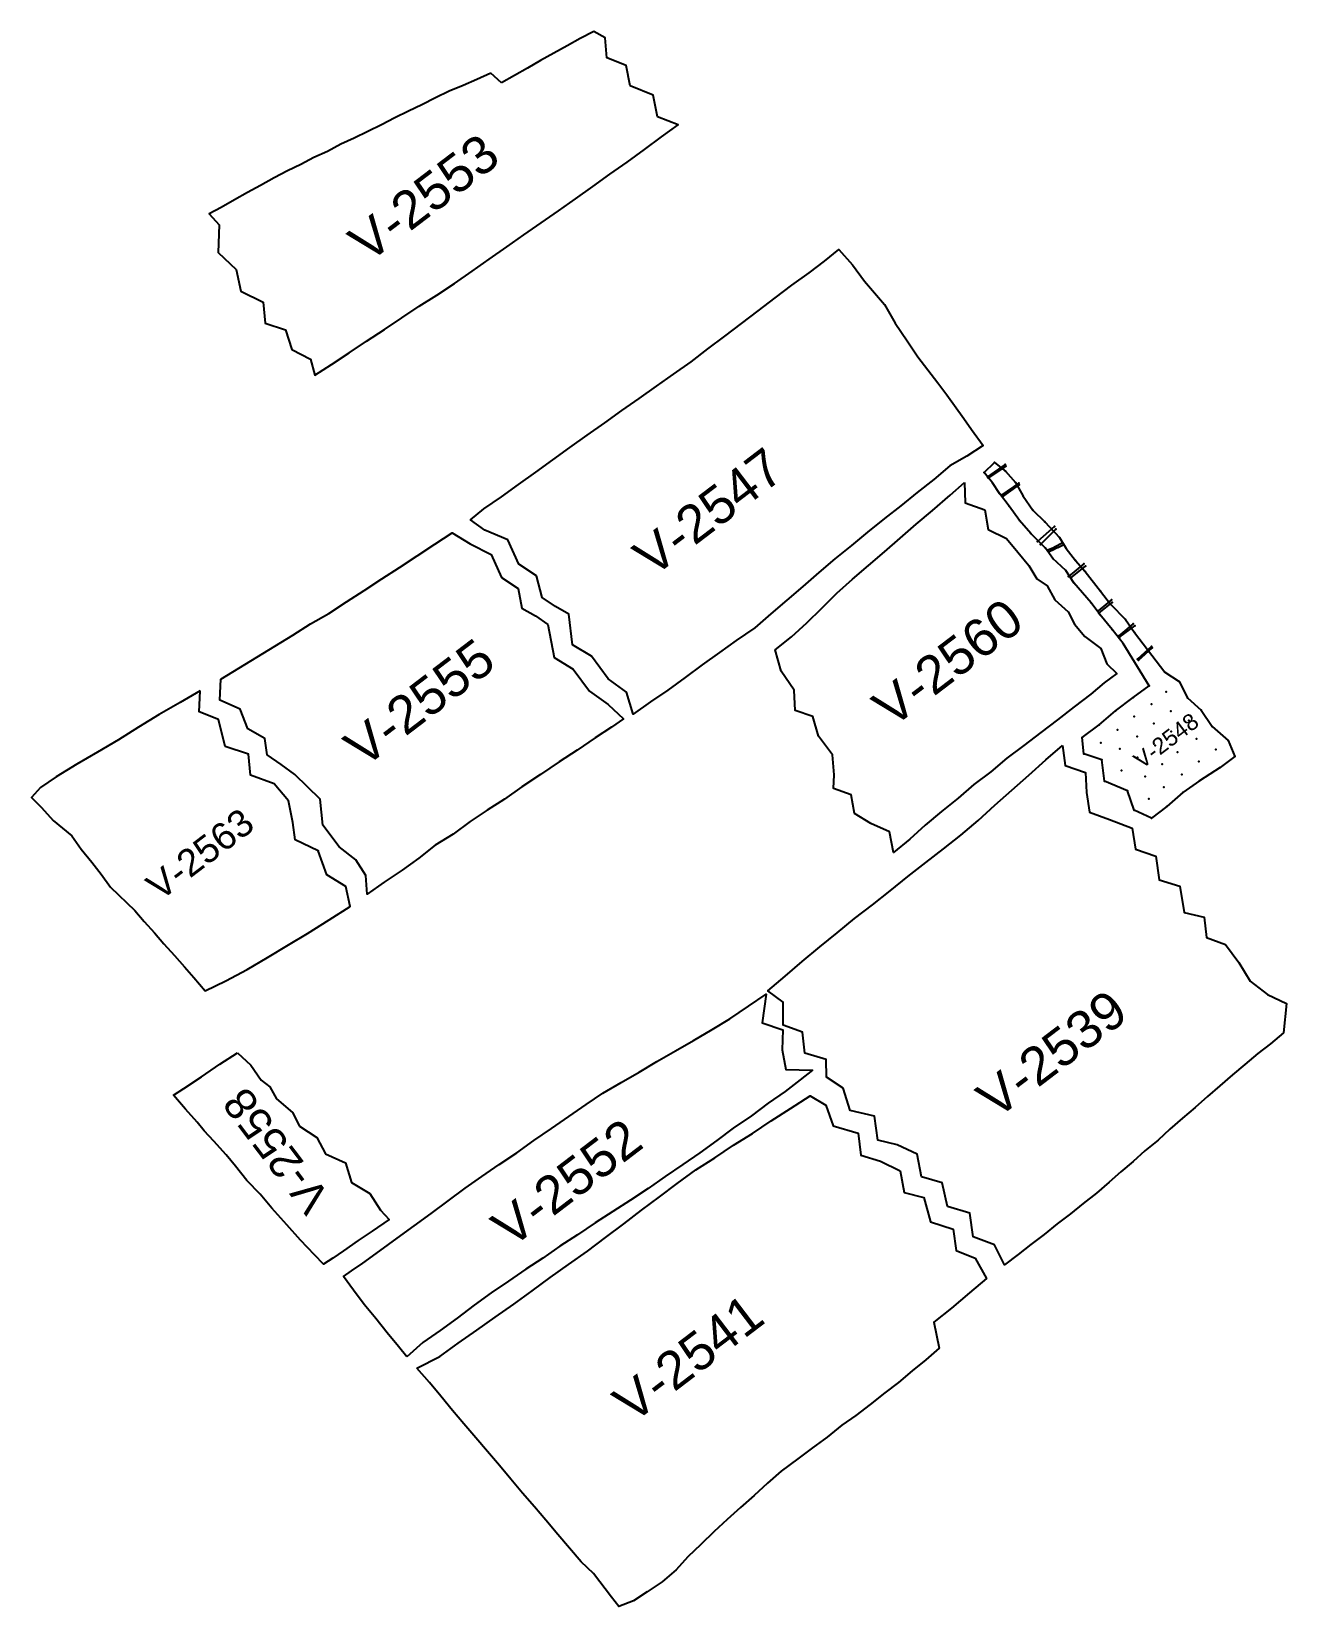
# Model space of a CAD drawing. Extents: x 1054177 to 1054592, y 1554065 to 1554586.
import ezdxf

# ---------------------------------------------------------------- set-up
doc = ezdxf.new("R2010")
doc.units = 0
for name, color, linetype in [('BL_261015', 1, 'Continuous'), ('CSV_261015', 5, 'Continuous'), ('CSV_261030', 6, 'Continuous'), ('TRAZAS', 3, 'Continuous'), ('Trazas_260817', 7, 'Continuous')]:
    doc.layers.add(name, color=color, linetype=linetype)
doc.styles.get("Standard").update_dxf_attribs({"font": 'arial.ttf'})

msp = doc.modelspace()

# ---------------------------------------------------------------- linework, layer by layer
for points in [[(1054328.61, 1554572.52), (1054324.02, 1554570.49), (1054319.44, 1554568.48), (1054314.88, 1554566.58), (1054310.29, 1554564.32), (1054305.78, 1554562.08), (1054301.31, 1554559.93), (1054296.87, 1554557.71), (1054292.38, 1554555.46), (1054287.93, 1554553.24), (1054283.42, 1554550.99), (1054278.98, 1554548.97), (1054274.55, 1554546.54), (1054269.99, 1554544.58), (1054265.66, 1554542.26), (1054261.28, 1554540.2), (1054256.82, 1554537.86), (1054252.4, 1554535.37), (1054247.99, 1554533.06), (1054243.73, 1554530.58), (1054239.32, 1554528.07), (1054235.34, 1554525.94), (1054238.66, 1554522.3), (1054238.28, 1554513.14), (1054244.31, 1554507.53), (1054245.88, 1554500.33), (1054253.27, 1554496.71), (1054253.9, 1554489.75), (1054260.67, 1554487.55), (1054262.74, 1554480.96), (1054268.96, 1554477.82), (1054270.38, 1554472.48), (1054275.88, 1554476.05), (1054281.71, 1554479.89), (1054287.47, 1554483.75), (1054293.44, 1554487.6), (1054299.11, 1554491.45), (1054304.86, 1554495.32), (1054310.73, 1554499.02), (1054316.58, 1554502.87), (1054322.43, 1554506.92), (1054328.11, 1554510.91), (1054333.89, 1554514.97), (1054339.51, 1554519.04), (1054345.29, 1554522.99), (1054351, 1554526.94), (1054356.68, 1554530.89), (1054362.37, 1554534.96), (1054368.04, 1554539.09), (1054373.74, 1554543.08), (1054379.48, 1554547.24), (1054385.13, 1554551.43), (1054390.67, 1554555.46), (1054383.86, 1554558.02), (1054382.38, 1554565.23), (1054374.82, 1554568.32), (1054373.45, 1554575.09), (1054367.05, 1554577.6), (1054366.55, 1554584.22), (1054362.74, 1554586.34), (1054358.24, 1554584.05), (1054353.9, 1554581.58), (1054349.5, 1554579.18), (1054345.03, 1554576.76), (1054340.83, 1554574.17), (1054336.5, 1554571.71), (1054332.15, 1554569.33)], [(1054332.15, 1554569.33), (1054328.61, 1554572.52)], [(1054300.78, 1554147.31), (1054298.01, 1554150.76), (1054294.33, 1554155.35), (1054290.58, 1554160.07), (1054286.73, 1554164.67), (1054283.18, 1554169.4), (1054279.8, 1554173.95), (1054282.49, 1554175.8), (1054286.24, 1554178.43), (1054291.88, 1554182.52), (1054297.59, 1554186.7), (1054303.23, 1554190.79), (1054308.86, 1554194.88), (1054314.5, 1554199.01), (1054320.14, 1554203.17), (1054325.67, 1554207.06), (1054331.44, 1554211.11), (1054337.2, 1554214.98), (1054342.86, 1554218.97), (1054348.74, 1554223.02), (1054354.43, 1554226.94), (1054360.19, 1554230.98), (1054365.76, 1554234.74), (1054371.76, 1554238.22), (1054377.76, 1554241.62), (1054383.66, 1554245.16), (1054389.75, 1554248.69), (1054395.81, 1554252.15), (1054401.91, 1554255.77), (1054407.79, 1554259.31), (1054413.92, 1554263.47), (1054419.82, 1554267.47), (1054418.51, 1554257.93), (1054425.31, 1554255.69), (1054425.16, 1554249.06), (1054425.16, 1554249.06), (1054426.31, 1554242.5), (1054435.21, 1554242.34), (1054431.06, 1554239.11), (1054426.15, 1554235.24), (1054420.48, 1554231.39), (1054414.98, 1554227.17), (1054408.95, 1554223.11), (1054403.47, 1554219.03), (1054397.88, 1554214.91), (1054392.23, 1554211.01), (1054386.37, 1554207.06), (1054380.7, 1554203.13), (1054374.93, 1554199.25), (1054369.06, 1554195.47), (1054363.18, 1554191.71), (1054357.32, 1554187.81), (1054351.52, 1554184.01), (1054345.85, 1554180.03), (1054340.2, 1554176.34), (1054334.5, 1554172.43), (1054328.75, 1554168.51), (1054323.1, 1554164.45), (1054317.46, 1554160.16), (1054311.8, 1554156.09), (1054306.13, 1554152.11), (1054300.78, 1554147.31)], [(1054371.03, 1554064.66), (1054368.65, 1554067.71)]]:
    msp.add_lwpolyline(points)
for points in [[(1054343.51, 1554440.37), (1054349.21, 1554444.43), (1054354.84, 1554448.54), (1054360.54, 1554452.68), (1054366.34, 1554456.72), (1054372.07, 1554460.79), (1054377.71, 1554464.76), (1054383.45, 1554468.85), (1054389.13, 1554472.87), (1054394.96, 1554476.91), (1054400.54, 1554481.21), (1054406.1, 1554485.4), (1054411.65, 1554489.64), (1054417.22, 1554493.84), (1054422.79, 1554498.11), (1054428.36, 1554502.29), (1054434.05, 1554506.39), (1054439.1, 1554510.32), (1054443.9, 1554514.16), (1054448.37, 1554509.03), (1054452.39, 1554503.59), (1054459.03, 1554495.9), (1054462.54, 1554489.69), (1054466.49, 1554483.9), (1054470.08, 1554478.59), (1054476.69, 1554469.92), (1054479.66, 1554466.01), (1054485.31, 1554458.1), (1054487.84, 1554454.53), (1054491.66, 1554449.24), (1054486.31, 1554445.67), (1054480.65, 1554442.44), (1054475.35, 1554437.98), (1054469.79, 1554433.65), (1054464.44, 1554429.23), (1054459, 1554424.99), (1054453.44, 1554420.53), (1054448.05, 1554416.12), (1054442.58, 1554411.72), (1054437.28, 1554407.1), (1054431.97, 1554402.53), (1054426.64, 1554398.03), (1054421.36, 1554393.48), (1054416.02, 1554388.8), (1054409.91, 1554384.62), (1054404.34, 1554380.61), (1054398.58, 1554376.51), (1054392.95, 1554372.37), (1054387.23, 1554368.21), (1054381.51, 1554364.26), (1054375.79, 1554360.27), (1054373.55, 1554367.53), (1054367.53, 1554371.92), (1054361.94, 1554379.39), (1054355.64, 1554383.15), (1054354.43, 1554393.29), (1054350.09, 1554395.91), (1054345.61, 1554398.81), (1054343.73, 1554406.04), (1054337.96, 1554409.88), (1054334.29, 1554418), (1054326.66, 1554421.15), (1054321.88, 1554424.59), (1054326.35, 1554428.19), (1054332.14, 1554432.19), (1054337.82, 1554436.26)], [(1054485.48, 1554436.93), (1054485.78, 1554430.27), (1054492.23, 1554427.9), (1054493.34, 1554421.38), (1054499.39, 1554418.37), (1054503.13, 1554413.93), (1054506.84, 1554409.41), (1054509.51, 1554405.05), (1054512.94, 1554402.77), (1054515.38, 1554398.09), (1054519.86, 1554394.17), (1054521.95, 1554389.99), (1054525.41, 1554385.99), (1054530.7, 1554381.95), (1054532.63, 1554376.94), (1054535.97, 1554373.7), (1054531.72, 1554370.56), (1054527.31, 1554366.9), (1054521.84, 1554362.68), (1054516.34, 1554358.37), (1054510.77, 1554354.15), (1054505.2, 1554349.79), (1054499.58, 1554345.64), (1054494.26, 1554341.16), (1054488.65, 1554336.95), (1054483.42, 1554332.38), (1054477.89, 1554328), (1054472.49, 1554323.41), (1054467.41, 1554318.84), (1054462, 1554314.39), (1054460.63, 1554321.3), (1054454.44, 1554324), (1054449.04, 1554327.3), (1054448.03, 1554333.54), (1054442.18, 1554335.57), (1054442.4, 1554340.14), (1054441.82, 1554346.75), (1054437.19, 1554352.98), (1054435.24, 1554359.4), (1054429.38, 1554361.41), (1054429.13, 1554368.17), (1054424.78, 1554374.42), (1054422.77, 1554381.56), (1054428.17, 1554385.81), (1054433.27, 1554390.46), (1054438.3, 1554395.38), (1054443.28, 1554400.28), (1054448.4, 1554404.9), (1054453.71, 1554409.44), (1054458.97, 1554413.95), (1054464.26, 1554418.55), (1054469.49, 1554423.16), (1054474.87, 1554427.66), (1054480.81, 1554432.79)], [(1054239.16, 1554371.76), (1054245.12, 1554375.41), (1054251.15, 1554379.05), (1054257.06, 1554382.71), (1054263.01, 1554386.42), (1054268.9, 1554390.13), (1054274.95, 1554393.62), (1054280.83, 1554397.39), (1054286.68, 1554401.2), (1054292.52, 1554405.03), (1054298.34, 1554408.81), (1054304.24, 1554412.72), (1054310.1, 1554416.48), (1054315.85, 1554420.23), (1054321.8, 1554416.62), (1054328.77, 1554413.09), (1054332.13, 1554405.49), (1054337.65, 1554401.8), (1054338.89, 1554395.37), (1054343.44, 1554392.83), (1054347.56, 1554389.92), (1054349.56, 1554379.04), (1054355.9, 1554375.1), (1054361.27, 1554367.86), (1054367.46, 1554363.39), (1054372.6, 1554358.64), (1054368.59, 1554355.92), (1054363.22, 1554352.37), (1054357.19, 1554348.35), (1054351.24, 1554344.41), (1054345.04, 1554340.27), (1054338.92, 1554336.17), (1054333.2, 1554332.04), (1054327.45, 1554328.46), (1054321.74, 1554324.65), (1054316.14, 1554320.5), (1054310.22, 1554316.82), (1054304.76, 1554312.52), (1054299.29, 1554308.59), (1054293.35, 1554304.61), (1054287.68, 1554300.63), (1054287.21, 1554306.77), (1054283.91, 1554312.02), (1054278.4, 1554316.25), (1054272.99, 1554323.48), (1054272.11, 1554332.08), (1054263.69, 1554340.22), (1054259.16, 1554343.6), (1054254.52, 1554346.74), (1054253.73, 1554352.11), (1054248.2, 1554355.31), (1054245.6, 1554361.91), (1054238.87, 1554364.82)], [(1054232.32, 1554367.95), (1054225.69, 1554364.04), (1054218.77, 1554360.06), (1054211.98, 1554355.94), (1054205.3, 1554351.75), (1054198.36, 1554347.64), (1054191.46, 1554343.65), (1054184.69, 1554339.43), (1054179.53, 1554335.92), (1054176.5, 1554332.63), (1054179.85, 1554329.27), (1054183.63, 1554324.98), (1054189.81, 1554319.91), (1054192.97, 1554315.56), (1054196.49, 1554311.24), (1054199.58, 1554307.22), (1054202.64, 1554302.96), (1054210.73, 1554295.2), (1054213.79, 1554291.53), (1054217.22, 1554287.74), (1054220.37, 1554284.14), (1054223.88, 1554280.32), (1054227.17, 1554276.57), (1054230.26, 1554272.98), (1054234.01, 1554268.6), (1054240.91, 1554271.91), (1054247.92, 1554275.65), (1054254.63, 1554279.66), (1054261.57, 1554283.85), (1054267.96, 1554287.53), (1054275.11, 1554292.12), (1054282.04, 1554296.52), (1054280.6, 1554303.15), (1054274.31, 1554307), (1054271.43, 1554314.96), (1054263.82, 1554318.63), (1054263.01, 1554324.36), (1054261.62, 1554331.52), (1054256.9, 1554337.16), (1054249.06, 1554339.98), (1054248.4, 1554347.01), (1054240.65, 1554349.53), (1054238.46, 1554358.49), (1054232.01, 1554360.94)], [(1054517.93, 1554349.88), (1054518.84, 1554343.24), (1054525.58, 1554340.86), (1054525.9, 1554334.25), (1054526.94, 1554327.78), (1054533.53, 1554325.32), (1054541.03, 1554322.5), (1054542.11, 1554315.47), (1054548.93, 1554313.21), (1054550.02, 1554305.32), (1054556.81, 1554303.28), (1054558.24, 1554294.57), (1054564.85, 1554292.99), (1054565.64, 1554286.25), (1054571.91, 1554283.88), (1054576.43, 1554277.99), (1054580.13, 1554271.84), (1054585.84, 1554267.36), (1054592.16, 1554264.43), (1054591.15, 1554254.69), (1054586.87, 1554251.07), (1054582.68, 1554247.79), (1054578.38, 1554244.21), (1054574.27, 1554240.71), (1054570.08, 1554237.11), (1054566.02, 1554233.59), (1054561.96, 1554229.97), (1054557.69, 1554226.42), (1054553.51, 1554222.73), (1054549.61, 1554219.11), (1054545.29, 1554215.6), (1054541.41, 1554212.08), (1054537.28, 1554208.59), (1054533.47, 1554205.22), (1054529.2, 1554201.61), (1054524.85, 1554198.14), (1054520.61, 1554194.76), (1054516.2, 1554191.37), (1054511.88, 1554187.9), (1054507.53, 1554184.59), (1054503.25, 1554181.29), (1054498.76, 1554177.78), (1054495.43, 1554184.44), (1054488.42, 1554187.13), (1054487.31, 1554194.95), (1054479.87, 1554197.19), (1054478.1, 1554205.03), (1054471.22, 1554206.95), (1054469.82, 1554214.45), (1054463.23, 1554217.61), (1054456.86, 1554219.17), (1054455.69, 1554227.07), (1054447.64, 1554228.96), (1054445.35, 1554236.33), (1054439.86, 1554239.97), (1054439.69, 1554245.88), (1054432.61, 1554247.93), (1054431.88, 1554254.93), (1054425.46, 1554257.22), (1054425.5, 1554264.8), (1054420.39, 1554268.56), (1054426.1, 1554273.39), (1054431.76, 1554278.34), (1054437.6, 1554283.15), (1054443.33, 1554287.84), (1054449.05, 1554292.51), (1054454.99, 1554297.1), (1054460.86, 1554301.7), (1054466.7, 1554306.4), (1054472.7, 1554311.11), (1054478.52, 1554315.65), (1054484.32, 1554320.15), (1054490.01, 1554325.03), (1054495.59, 1554330.05), (1054501.19, 1554335.03), (1054506.84, 1554339.99), (1054512.43, 1554345.11)], [(1054244.73, 1554248.04), (1054249.11, 1554243.98), (1054252.61, 1554239), (1054255.43, 1554236.81), (1054257.66, 1554232.85), (1054262.91, 1554228.33), (1054265.3, 1554223.71), (1054270.95, 1554220), (1054273.9, 1554214.64), (1054280.47, 1554211.63), (1054282.49, 1554205.15), (1054288.54, 1554201.42), (1054292.05, 1554195.96), (1054295, 1554192.86), (1054289.37, 1554189), (1054284.64, 1554185.84), (1054279.83, 1554182.5), (1054276.3, 1554180.03), (1054273.21, 1554178), (1054270.18, 1554181.11), (1054265.57, 1554186.03), (1054261.1, 1554191.13), (1054256.1, 1554196.57), (1054252.22, 1554201.24), (1054247.8, 1554205.73), (1054244.11, 1554210.46), (1054241.02, 1554214.29), (1054236.85, 1554218.76), (1054233.73, 1554222.23), (1054231.35, 1554225.09), (1054227.47, 1554229.44), (1054223.5, 1554234.01), (1054226.98, 1554236.21), (1054232.82, 1554240.13), (1054238.86, 1554244.29)], [(1054304.16, 1554143.65), (1054311.78, 1554147.49), (1054317.85, 1554151.88), (1054324.01, 1554156.19), (1054330.06, 1554160.5), (1054336.2, 1554164.81), (1054342.28, 1554169.18), (1054348.24, 1554173.63), (1054354.36, 1554177.9), (1054360.62, 1554182.38), (1054366.64, 1554186.86), (1054372.68, 1554191.44), (1054378.55, 1554195.93), (1054384.49, 1554200.37), (1054390.31, 1554204.82), (1054396.52, 1554209.26), (1054402.87, 1554213.29), (1054409.04, 1554217.42), (1054415.33, 1554221.37), (1054421.52, 1554225.54), (1054427.83, 1554229.62), (1054434.41, 1554233.76), (1054439.58, 1554230.75), (1054441.97, 1554223.92), (1054450.26, 1554221.41), (1054451.19, 1554214.2), (1054457.71, 1554212.15), (1054464.26, 1554208.96), (1054465.5, 1554201.77), (1054472.05, 1554200.12), (1054474.25, 1554192.02), (1054481.74, 1554189.64), (1054482.76, 1554182.59), (1054489.07, 1554180.02), (1054492.82, 1554173.31), (1054487.22, 1554168.58), (1054481.21, 1554163.52), (1054475.38, 1554158.86), (1054477.15, 1554150.22), (1054472.76, 1554146.32), (1054468.15, 1554142.75), (1054463.64, 1554138.82), (1054459.15, 1554135.4), (1054454.27, 1554131.59), (1054449.51, 1554127.97), (1054444.92, 1554124.67), (1054440.01, 1554120.7), (1054435.18, 1554117.18), (1054430.28, 1554113.58), (1054424.77, 1554109.49), (1054420.24, 1554105.49), (1054415.8, 1554101.41), (1054411.37, 1554097.48), (1054406.87, 1554093.46), (1054402.6, 1554089.49), (1054398.18, 1554085.23), (1054393.9, 1554081.1), (1054389.99, 1554076.76), (1054385.41, 1554072.87), (1054380.41, 1554069.55), (1054375.87, 1554066.58), (1054371.03, 1554064.66), (1054368.65, 1554067.71), (1054362.61, 1554075.6), (1054358.56, 1554079.41), (1054354.69, 1554084.01), (1054350.8, 1554088.55), (1054346.89, 1554093.24), (1054343.07, 1554097.63), (1054339.16, 1554102.2), (1054335.27, 1554106.82), (1054331.48, 1554111.4), (1054327.54, 1554116), (1054323.62, 1554120.48), (1054319.74, 1554125.17), (1054315.94, 1554129.63), (1054312.08, 1554134.33), (1054308.29, 1554138.91)]]:
    msp.add_lwpolyline(points, close=True)
at = {"layer": 'BL_261015'}
msp.add_lwpolyline([(1054547.43, 1554325.78), (1054541.74, 1554328.38), (1054539.49, 1554334.84), (1054531.86, 1554338.08), (1054531, 1554345.12), (1054525.06, 1554347.07), (1054524.5, 1554352.54), (1054530.17, 1554356.71), (1054535.53, 1554361.28), (1054541.35, 1554365.7), (1054546.73, 1554369.64), (1054538.12, 1554383.68), (1054534.39, 1554388.28), (1054530.35, 1554393.28), (1054527.42, 1554397.09), (1054521.68, 1554403.7), (1054519.12, 1554407.85), (1054514.82, 1554411.82), (1054512.39, 1554415.22), (1054507.48, 1554420.02), (1054503.77, 1554424.38), (1054500.29, 1554429.07), (1054497.14, 1554433.32), (1054494.75, 1554436.84), (1054492.04, 1554440.3), (1054495.48, 1554443.58), (1054499.1, 1554440.68), (1054502.43, 1554436.95), (1054504.94, 1554432.44), (1054508.15, 1554427.76), (1054512.17, 1554423.9), (1054516.96, 1554418.78), (1054519.2, 1554415.15), (1054522.25, 1554411.11), (1054525.44, 1554407.44), (1054530.54, 1554400.92), (1054533.91, 1554396.63), (1054538.79, 1554391.62), (1054541.87, 1554387.32), (1054551.9, 1554374.12), (1054556.66, 1554371.02), (1054559.38, 1554365.67), (1054563.95, 1554361.56), (1054567.51, 1554356.09), (1054572.88, 1554351.49), (1054575, 1554346.2), (1054570.14, 1554342.57), (1054563.38, 1554338.17), (1054557.88, 1554334.3), (1054552.5, 1554329.6), (1054547.43, 1554325.78)], close=True, dxfattribs=at)
at = {"layer": 'CSV_261015'}
for p in [(1054492.04, 1554440.3), (1054495.48, 1554443.58), (1054499.1, 1554440.68), (1054494.75, 1554436.84), (1054502.43, 1554436.95), (1054497.14, 1554433.32), (1054500.29, 1554429.07), (1054504.94, 1554432.44), (1054503.77, 1554424.38), (1054508.15, 1554427.76), (1054512.17, 1554423.9), (1054507.48, 1554420.02), (1054516.96, 1554418.78), (1054512.39, 1554415.22), (1054519.2, 1554415.15), (1054514.82, 1554411.82), (1054519.12, 1554407.85), (1054522.25, 1554411.11), (1054525.44, 1554407.44), (1054521.68, 1554403.7), (1054527.42, 1554397.09), (1054530.54, 1554400.92), (1054530.35, 1554393.28), (1054533.91, 1554396.63), (1054534.39, 1554388.28), (1054538.79, 1554391.62), (1054541.87, 1554387.32), (1054538.12, 1554383.68), (1054551.9, 1554374.12), (1054556.66, 1554371.02), (1054546.73, 1554369.64), (1054552.33, 1554367.64), (1054535.53, 1554361.28), (1054541.35, 1554365.7), (1054547.5, 1554363.56), (1054553.85, 1554361.24), (1054559.38, 1554365.67), (1054563.95, 1554361.56), (1054530.17, 1554356.71), (1054541.75, 1554359.42), (1054548.26, 1554357.13), (1054559.87, 1554358.15), (1054567.51, 1554356.09), (1054524.5, 1554352.54), (1054530.64, 1554350.73), (1054536.15, 1554355), (1054542.7, 1554352.85), (1054553.97, 1554354.43), (1054562.32, 1554352.04), (1054572.88, 1554351.49), (1054525.06, 1554347.07), (1054531, 1554345.12), (1054537.01, 1554348.7), (1054542.85, 1554345.83), (1054548.69, 1554349.79), (1054556.08, 1554347.65), (1054568.79, 1554348.57), (1054575, 1554346.2), (1054537.47, 1554341.51), (1054550.97, 1554343.68), (1054557.48, 1554340.26), (1054563.08, 1554344.59), (1054570.14, 1554342.57), (1054531.86, 1554338.08), (1054539.49, 1554334.84), (1054545.33, 1554339.62), (1054551.53, 1554336.09), (1054563.38, 1554338.17), (1054546.56, 1554332.21), (1054552.5, 1554329.6), (1054557.88, 1554334.3), (1054541.74, 1554328.38), (1054547.43, 1554325.78)]:
    msp.add_point(p, dxfattribs=at)
at = {"layer": 'CSV_261030'}
msp.add_point((1054271.43, 1554314.96), dxfattribs=at)
at = {"layer": 'TRAZAS'}
for points in [[(1054499, 1554442.9), (1054493.09, 1554438.83)], [(1054493.32, 1554438.52), (1054499.2, 1554442.34)], [(1054503.46, 1554436.71), (1054497.84, 1554432.9)], [(1054498.15, 1554432.21), (1054503.57, 1554436.15)], [(1054515.35, 1554422.37), (1054509.67, 1554417.43)], [(1054510.65, 1554416.37), (1054515.8, 1554421.45)], [(1054518.1, 1554416.94), (1054518, 1554416.88), (1054517.62, 1554416.75), (1054515.75, 1554415.75), (1054515.5, 1554415.62), (1054514.75, 1554415.25), (1054513.88, 1554414.88), (1054513.62, 1554414.75), (1054513.5, 1554414.75), (1054513.25, 1554414.5), (1054513.12, 1554414.5), (1054512.99, 1554414.37)], [(1054513.36, 1554413.86), (1054513.62, 1554414.12), (1054513.75, 1554414.25), (1054515, 1554414.75), (1054516.25, 1554415.38), (1054516.38, 1554415.38), (1054518.4, 1554416.44)], [(1054525.09, 1554409.97), (1054520.01, 1554405.83)], [(1054520.71, 1554405.4), (1054525.59, 1554409.25)], [(1054534.17, 1554398.07), (1054529.82, 1554394.47)], [(1054530, 1554393.69), (1054534.46, 1554397.2)], [(1054541.43, 1554390.18), (1054536.64, 1554386.16)], [(1054536.98, 1554385.79), (1054541.93, 1554389.52)], [(1054547.45, 1554382.62), (1054542.86, 1554378.49)], [(1054543.12, 1554378.09), (1054547.71, 1554382.17)]]:
    msp.add_lwpolyline(points, dxfattribs=at)
for p in [(1054493.09, 1554438.83), (1054499, 1554442.9), (1054499.2, 1554442.34), (1054493.32, 1554438.52), (1054503.46, 1554436.71), (1054503.57, 1554436.15), (1054497.84, 1554432.9), (1054498.15, 1554432.21), (1054515.35, 1554422.37), (1054515.8, 1554421.45), (1054509.67, 1554417.43), (1054510.65, 1554416.37), (1054525.09, 1554409.97), (1054525.59, 1554409.25), (1054520.01, 1554405.83), (1054520.71, 1554405.4), (1054534.17, 1554398.07), (1054534.46, 1554397.2), (1054529.82, 1554394.47), (1054530, 1554393.69), (1054541.43, 1554390.18), (1054541.93, 1554389.52), (1054536.64, 1554386.16), (1054536.98, 1554385.79), (1054547.45, 1554382.62), (1054547.71, 1554382.17), (1054542.86, 1554378.49), (1054543.12, 1554378.09)]:
    msp.add_point(p, dxfattribs=at)

# ---------------------------------------------------------------- texts
at = {"layer": 'Trazas_260817', "color": 7, "true_color": 0xffffff}
for s, height, rotation, p in [('V-2553', 12.455, 37.3264, (1054287.91, 1554509.36)), ('V-2547', 12.455, 37.3264, (1054382.19, 1554405.29)), ('V-2560', 12.455, 37.3264, (1054461.43, 1554355.37)), ('V-2555', 12.455, 37.3264, (1054286.44, 1554342.13)), ('V-2548', 5.437, 37.3264, (1054544.19, 1554341.85)), ('V-2563', 8.944, 37.3264, (1054219.02, 1554298.12)), ('V-2539', 12.455, 37.3264, (1054495.91, 1554225.77)), ('V-2558', 10.438, 127.1019, (1054275.89, 1554199.97)), ('V-2552', 12.455, 37.3264, (1054335.26, 1554183.08)), ('V-2541', 12.455, 37.3264, (1054375.48, 1554124.98))]:
    msp.add_text(s, height=height, rotation=rotation, dxfattribs=at).set_placement(p)

doc.saveas('drawing.dxf')
